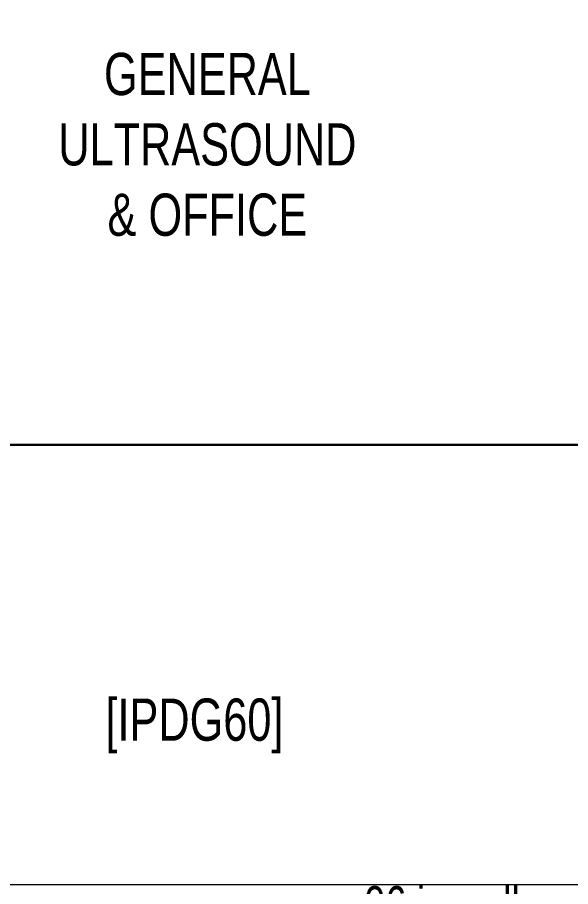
# Model space of a CAD drawing. Header units: metres. Extents: x 75097 to 220762, y -1557923 to -1361206.
# Drawn here: x 111571 to 112881, y -1444652 to -1442592 of the extents above; entities that cross this region are included whole.
import ezdxf

# ---------------------------------------------------------------- set-up
doc = ezdxf.new("R2010")
doc.units = ezdxf.units.M
doc.layers.get('0').update_dxf_attribs({"lineweight": 0})
for name, color, linetype, lineweight in [('A-100 - Copy$0$72_EGR_BASE_TEXT', 8, 'Continuous', 0), ('A-100 - Copy$0$Medical Equipment and Furniture', 8, 'Continuous', 0), ('A-100 - Copy$0$Walls', 8, 'Continuous', 0), ('E-LG', 245, 'Continuous', 30)]:
    doc.layers.add(name, color=color, linetype=linetype, lineweight=lineweight)
doc.styles.add('A-100 - Copy$0$X3G_ENTITY_257CFD', font='swisscl.ttf', dxfattribs={"height": 200})
doc.styles.add('A-100 - Copy$0$X3G_ENTITY_2587EA', font='swisscl.ttf', dxfattribs={"height": 200})

# ---------------------------------------------------------------- blocks, each defined once
blk = doc.blocks.new('A-100 - Copy')
at = {"layer": 'A-100 - Copy$0$Walls'}
blk.add_line((114930.3, -1444647.7, 2.4), (109430.3, -1444647.7, 2.4), dxfattribs=at)
at = {"layer": 'A-100 - Copy$0$72_EGR_BASE_TEXT', "char_height": 100, "attachment_point": 2, "style": 'A-100 - Copy$0$X3G_ENTITY_2587EA'}
for s, insert in [('GENERAL^M^JULTRASOUND^M^J& OFFICE', (112020.9, -1442676.6, 2.4)), ('[IPDG60]', (111990.3, -1444206.6, 2.4))]:
    blk.add_mtext(s, dxfattribs=dict(at, insert=insert))
at = {"layer": 'A-100 - Copy$0$Medical Equipment and Furniture', "insert": (113683.3, -1444651.1, 2.4), "char_height": 87.473, "width": 3260.537, "attachment_point": 2, "style": 'A-100 - Copy$0$X3G_ENTITY_257CFD'}
blk.add_mtext('06 is wall mounted. Distance from FFL to be provided by supplier', dxfattribs=at)

msp = doc.modelspace()

# ---------------------------------------------------------------- linework, layer by layer
at = {"layer": 'E-LG', "color": 1, "elevation": 2.4}
msp.add_lwpolyline([(114746.9, -1445718.4), (114465.1, -1445519.4), (114465.1, -1443721.5), (114746.9, -1443626.4), (114468.8, -1443605.6), (106420.1, -1443605.6), (106420.1, -1441071.6), (106200.3, -1440914.3), (106022.5, -1441055.5), (101024.5, -1441055.5), (101024.5, -1441865.8), (100243.2, -1441753.2), (100440.7, -1441943.9), (100440.7, -1443167.3), (99161.2, -1443167.3), (98983.7, -1443194.6)], dxfattribs=at)

# ---------------------------------------------------------------- next in the draw order: block references
msp.add_blockref('A-100 - Copy', (0, 0))

doc.saveas('drawing.dxf')
